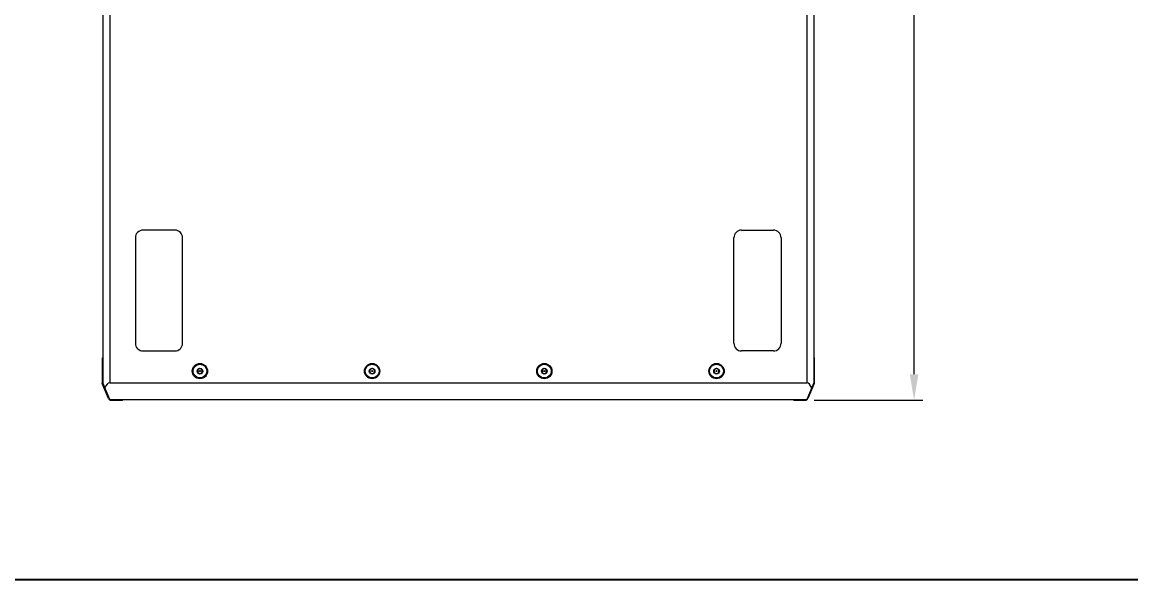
# Model space of a CAD drawing. Header units: millimetres. Extents: x 0 to 4009, y 0 to 2835.
# Drawn here: x 798 to 1597, y 0 to 401 of the extents above; entities that cross this region are included whole.
import ezdxf

# ---------------------------------------------------------------- set-up
doc = ezdxf.new("R2010")
doc.units = ezdxf.units.MM
doc.layers.get('0').update_dxf_attribs({"lineweight": 13})
doc.layers.add('图框', color=7, linetype='Continuous')
doc.layers.add('标注', color=251, linetype='Continuous', lineweight=9)
doc.styles.get("Standard").update_dxf_attribs({"font": 'arial.ttf'})
doc.dimstyles.new('STANDARD 12.5', dxfattribs={"dimscale": 12.5, "dimtxt": 2.5, "dimasz": 1.5, "dimexe": 0.5, "dimexo": 0.5, "dimgap": 0.5, "dimtad": 1, "dimtoh": 1, "dimdec": 1, "dimzin": 9, "dimdsep": 46, "dimtxsty": 'Standard', "dimcen": 0, "dimclrd": 256, "dimclre": 256, "dimclrt": 256, "dimadec": 0, "dimazin": 0, "dimtp": 0.01, "dimtm": 0.01, "dimtfac": 1, "dimtdec": 1, "dimtofl": 0, "dimtmove": 0, "dimatfit": 3, "dimfxl": 1, "dimtolj": 1, "dimtzin": 4, "dimlwd": -1, "dimlwe": -1, "dimarcsym": 0})

# ---------------------------------------------------------------- blocks, each defined once
blk = doc.blocks.new('A4-H')
at = {"layer": '图框'}
blk.add_lwpolyline([(0, 210.021), (297, 210.021), (297, 0), (0, 0)], close=True, dxfattribs=at)
blk = doc.blocks.new('*D15')
at = {"layer": 'Defpoints', "color": 0, "transparency": 16777216}
for p in [(1203.56, 924.79), (1440.63, 924.79), (1362.36, 129.3)]:
    blk.add_point(p, dxfattribs=at)
at = {"layer": '标注', "transparency": 16777216}
for p, q in [((1209.81, 924.79), (1446.88, 924.79)), ((1440.63, 148.05), (1440.63, 906.04)), ((1368.61, 129.3), (1446.88, 129.3))]:
    blk.add_line(p, q, dxfattribs=at)
for points in [[(1437.5, 906.04), (1443.75, 906.04), (1440.63, 924.79)], [(1437.5, 148.05), (1443.75, 148.05), (1440.63, 129.3)]]:
    blk.add_solid(points, dxfattribs=at)
at = {"layer": '标注', "transparency": 16777216, "insert": (1418.42, 527.05), "char_height": 31.25, "attachment_point": 5, "rotation": 90}
blk.add_mtext('\\A1;795', dxfattribs=at)

msp = doc.modelspace()

# ---------------------------------------------------------------- linework, layer by layer
for p, q in [((856.36, 910.79), (856.36, 141.79)), ((861.36, 910.79), (861.36, 141.79)), ((1363.36, 910.79), (1363.36, 141.79)), ((1368.36, 910.79), (1368.36, 141.79)), ((908.36, 251.79), (885.36, 251.79)), ((1316.36, 251.79), (1339.36, 251.79)), ((879.86, 246.29), (879.86, 170.29)), ((913.86, 170.29), (913.86, 246.29)), ((1310.86, 170.29), (1310.86, 246.29)), ((1344.86, 246.29), (1344.86, 170.29)), ((855.86, 159.79), (856.36, 159.79)), ((855.86, 159.79), (855.86, 142.09)), ((885.36, 164.79), (908.36, 164.79)), ((1339.36, 164.79), (1316.36, 164.79)), ((1368.36, 159.8), (1368.86, 159.8)), ((1368.86, 142.1), (1368.86, 159.8)), ((856.36, 154.79), (855.86, 154.79)), ((926.36, 152.17), (924.74, 151.23)), ((927.98, 151.23), (926.36, 152.17)), ((1050.36, 152.17), (1048.74, 151.23)), ((1051.98, 151.23), (1050.36, 152.17)), ((1174.36, 152.17), (1172.74, 151.23)), ((1175.98, 151.23), (1174.36, 152.17)), ((1298.36, 152.17), (1296.74, 151.23)), ((1299.98, 151.23), (1298.36, 152.17)), ((1368.86, 154.8), (1368.36, 154.8)), ((924.74, 151.23), (924.74, 149.36)), ((924.74, 149.36), (926.36, 148.42)), ((926.36, 148.42), (927.98, 149.36)), ((927.98, 149.36), (927.98, 151.23)), ((1048.74, 151.23), (1048.74, 149.36)), ((1048.74, 149.36), (1050.36, 148.42)), ((1050.36, 148.42), (1051.98, 149.36)), ((1051.98, 149.36), (1051.98, 151.23)), ((1172.74, 151.23), (1172.74, 149.36)), ((1172.74, 149.36), (1174.36, 148.42)), ((1174.36, 148.42), (1175.98, 149.36)), ((1175.98, 149.36), (1175.98, 151.23)), ((1296.74, 151.23), (1296.74, 149.36)), ((1296.74, 149.36), (1298.36, 148.42)), ((1298.36, 148.42), (1299.98, 149.36)), ((1299.98, 149.36), (1299.98, 151.23)), ((860.51, 130.52), (856.01, 141.32)), ((861.36, 129.79), (856.36, 141.79)), ((861.36, 141.79), (1363.36, 141.79)), ((1368.36, 141.79), (1363.36, 129.79)), ((1368.71, 141.33), (1364.21, 130.53)), ((861.36, 129.79), (1363.36, 129.79)), ((862.36, 129.29), (869.86, 129.29)), ((1354.86, 129.3), (1362.36, 129.3))]:
    msp.add_line(p, q)
for centre, radius in [((926.36, 150.29), 5.5), ((926.36, 150.29), 4.97), ((926.36, 150.29), 2.03), ((1050.36, 150.29), 5.5), ((1050.36, 150.29), 4.97), ((1050.36, 150.29), 2.03), ((1174.36, 150.29), 5.5), ((1174.36, 150.29), 4.97), ((1174.36, 150.29), 2.03), ((1298.36, 150.29), 5.5), ((1298.36, 150.29), 4.97), ((1298.36, 150.29), 2.03), ((926.36, 150.29), 0.406), ((1050.36, 150.29), 0.406), ((1174.36, 150.29), 0.406), ((1298.36, 150.29), 0.406)]:
    msp.add_circle(centre, radius)
for centre, radius, start, end in [((885.36, 246.29), 5.5, 90, 180), ((908.36, 246.29), 5.5, 0, 90), ((1316.36, 246.29), 5.5, 90, 180), ((1339.36, 246.29), 5.5, 0, 90), ((885.36, 170.29), 5.5, 180, 270), ((908.36, 170.29), 5.5, 270, 0), ((1316.36, 170.29), 5.5, 180, 270), ((1339.36, 170.29), 5.5, 270, 0), ((857.86, 142.09), 2, 180, 202.61986), ((1366.86, 142.1), 2, 337.38014, 0), ((862.36, 131.29), 2, 202.61986, 270), ((869.86, 131.29), 2, 270, 311.14917), ((1354.86, 131.3), 2, 229.2364, 270), ((1362.36, 131.3), 2, 270, 337.38014)]:
    msp.add_arc(centre, radius, start, end)
for centre, start_param, end_param in [((861.36, 129.79), 0, 0.785398), ((1363.36, 129.79), -0.785398, 0)]:
    msp.add_ellipse(centre, major_axis=(0, 12), ratio=0.416667, start_param=start_param, end_param=end_param)

# ---------------------------------------------------------------- block references
at = {"layer": '图框', "xscale": 13.4988253924551, "yscale": 13.4988253924551, "zscale": 13.4988253924551}
msp.add_blockref('A4-H', (0, 0), dxfattribs=at)

# ---------------------------------------------------------------- dimensions: what is measured, and where the dimension line sits
at = {"layer": '标注'}
dim = msp.add_linear_dim(base=(1440.63, 924.79), p1=(1362.36, 129.3), p2=(1203.56, 924.79), angle=90, dimstyle='STANDARD 12.5', override={"dimdec": 0}, dxfattribs=at)
dim.commit()
dim.dimension.update_dxf_attribs({"geometry": '*D15', "text_midpoint": (1418.42, 527.05)})

doc.saveas('drawing.dxf')
